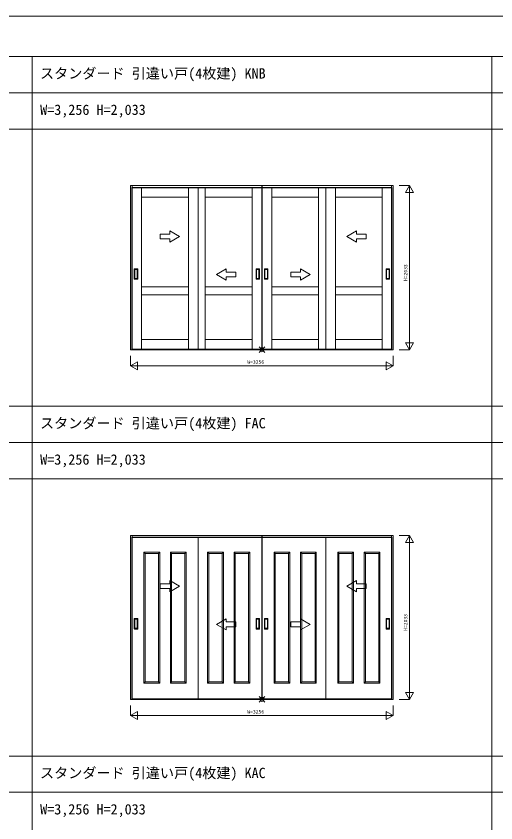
# Model space of a CAD drawing. Units: millimetres, scale not verified. Extents: x -14341 to 14341, y -10000 to 10000.
# Drawn here: x 2562 to 8510, y 1 to 10000 of the extents above; entities that cross this region are included whole.
import ezdxf
from ezdxf.enums import TextEntityAlignment as Align

# ---------------------------------------------------------------- set-up
doc = ezdxf.new("R2010")
doc.units = ezdxf.units.MM
doc.header["$LTSCALE"] = 50
doc.layers.add('0-0_0', color=7, linetype='Continuous')
for name, color, linetype, lineweight in [('0-1_YKK_F1', 7, 'Continuous', 18), ('0-2_YKK_IN', 1, 'Continuous', 18), ('0-3_YKK_A1', 4, 'Continuous', 18), ('0-4_YKK_N1', 2, 'Continuous', 18)]:
    doc.layers.add(name, color=color, linetype=linetype, lineweight=lineweight)
doc.styles.add('ＭＳ ゴシック', font='')
doc.styles.get('ＭＳ ゴシック').set_extended_font_data('MS Gothic')

msp = doc.modelspace()

# ---------------------------------------------------------------- linework, layer by layer
at = {"layer": '0-1_YKK_F1'}
for p, q in [((-14340.51, 10000), (14340.51, 10000)), ((-14340.51, 9500), (14159.49, 9500)), ((2759.49, -10000), (2759.49, 9500)), ((8459.49, -10000), (8459.49, 9500)), ((-14340.51, 9050), (14159.49, 9050)), ((-14340.51, 8600), (14159.49, 8600)), ((-14340.51, 5165), (14159.49, 5165)), ((-14340.51, 4715), (14159.49, 4715)), ((-14340.51, 4265), (14159.49, 4265)), ((-14340.51, 830), (14159.49, 830)), ((-14340.51, 380), (14159.49, 380))]:
    msp.add_line(p, q, dxfattribs=at)
at = {"layer": '0-2_YKK_IN'}
for p, q in [((5574.14, 5830.64), (5644.85, 5901.36)), ((5574.14, 5901.36), (5644.85, 5830.64)), ((5574.14, 1495.64), (5644.85, 1566.36)), ((5574.14, 1566.36), (5644.85, 1495.64))]:
    msp.add_line(p, q, dxfattribs=at)
for centre in [(5609.49, 5866), (5609.49, 1531)]:
    msp.add_circle(centre, 25, dxfattribs=at)
at = {"layer": '0-3_YKK_A1'}
for p, q in [((3981.49, 5866), (3981.49, 7899)), ((7237.49, 7899), (3981.49, 7899)), ((4001.49, 7899), (4001.49, 7869)), ((7217.49, 7899), (7217.49, 7869)), ((7237.49, 5866), (7237.49, 7899)), ((4001.49, 7875), (5607.49, 7875)), ((4001.49, 7872), (5607.49, 7872)), ((4001.49, 5870), (4001.49, 7869)), ((5611.49, 7875), (7217.49, 7875)), ((5611.49, 7872), (7217.49, 7872)), ((7217.49, 5870), (7217.49, 7869)), ((4587.99, 7269.5), (4467.99, 7338.78)), ((4467.99, 7299.5), (4467.99, 7338.78)), ((6660.99, 7269.5), (6780.99, 7338.78)), ((6780.99, 7299.5), (6780.99, 7338.78)), ((4587.99, 7269.5), (4467.99, 7200.22)), ((4467.99, 7200.22), (4467.99, 7239.5)), ((6660.99, 7269.5), (6780.99, 7200.22)), ((6780.99, 7200.22), (6780.99, 7239.5)), ((4026.99, 6740), (4026.99, 6868)), ((4067.99, 6869), (4027.99, 6869)), ((4032.99, 6750), (4032.99, 6858)), ((4033.99, 6859), (4061.99, 6859)), ((4062.99, 6858), (4062.99, 6750)), ((4068.99, 6740), (4068.99, 6868)), ((5045.99, 6796.96), (5165.99, 6866.24)), ((5165.99, 6826.96), (5165.99, 6866.24)), ((5536.49, 6740), (5536.49, 6868)), ((5537.49, 6869), (5577.49, 6869)), ((5542.49, 6858), (5542.49, 6750)), ((5571.49, 6859), (5543.49, 6859)), ((5572.49, 6750), (5572.49, 6858)), ((5578.49, 6740), (5578.49, 6868)), ((5640.49, 6740), (5640.49, 6868)), ((5681.49, 6869), (5641.49, 6869)), ((5646.49, 6750), (5646.49, 6858)), ((5647.49, 6859), (5675.49, 6859)), ((5676.49, 6858), (5676.49, 6750)), ((5682.49, 6740), (5682.49, 6868)), ((6205.99, 6796.96), (6085.99, 6866.24)), ((6085.99, 6826.96), (6085.99, 6866.24)), ((7149.99, 6740), (7149.99, 6868)), ((7150.99, 6869), (7190.99, 6869)), ((7155.99, 6858), (7155.99, 6750)), ((7184.99, 6859), (7156.99, 6859)), ((7185.99, 6750), (7185.99, 6858)), ((7191.99, 6740), (7191.99, 6868)), ((4067.99, 6739), (4027.99, 6739)), ((4061.99, 6749), (4033.99, 6749)), ((5045.99, 6796.96), (5165.99, 6727.68)), ((5165.99, 6727.68), (5165.99, 6766.96)), ((5537.49, 6739), (5577.49, 6739)), ((5543.49, 6749), (5571.49, 6749)), ((5681.49, 6739), (5641.49, 6739)), ((5675.49, 6749), (5647.49, 6749)), ((6205.99, 6796.96), (6085.99, 6727.68)), ((6085.99, 6727.68), (6085.99, 6766.96)), ((7150.99, 6739), (7190.99, 6739)), ((7156.99, 6749), (7184.99, 6749)), ((4697.99, 6644), (4117.99, 6644)), ((5487.49, 6644), (4907.49, 6644)), ((5731.49, 6644), (6311.49, 6644)), ((6520.99, 6644), (7100.99, 6644)), ((4117.99, 6544), (4697.99, 6544)), ((4907.49, 6544), (5487.49, 6544)), ((6311.49, 6544), (5731.49, 6544)), ((7100.99, 6544), (6520.99, 6544)), ((4697.99, 5994), (4117.99, 5994)), ((5487.49, 5994), (4907.49, 5994)), ((5731.49, 5994), (6311.49, 5994)), ((6520.99, 5994), (7100.99, 5994)), ((7237.49, 5866), (3981.49, 5866)), ((4001.49, 5866), (4001.49, 5870)), ((7217.49, 5870), (4001.49, 5870)), ((4117.99, 5874), (4697.99, 5874)), ((4907.49, 5874), (5487.49, 5874)), ((6311.49, 5874), (5731.49, 5874)), ((7100.99, 5874), (6520.99, 5874)), ((7217.49, 5866), (7217.49, 5870)), ((3981.49, 1531), (3981.49, 3564)), ((7237.49, 3564), (3981.49, 3564)), ((4001.49, 3564), (4001.49, 3534)), ((4001.49, 3540), (5607.49, 3540)), ((4001.49, 3537), (5607.49, 3537)), ((4001.49, 1535), (4001.49, 3534)), ((4817.99, 1539), (4817.99, 3543)), ((5607.49, 3543), (4817.99, 3543)), ((5607.49, 1539), (5607.49, 3564)), ((5611.49, 1539), (5611.49, 3564)), ((5611.49, 3543), (6400.99, 3543)), ((5611.49, 3540), (7217.49, 3540)), ((5611.49, 3537), (7217.49, 3537)), ((6400.99, 1539), (6400.99, 3543)), ((7217.49, 3564), (7217.49, 3534)), ((7217.49, 1535), (7217.49, 3534)), ((7237.49, 1531), (7237.49, 3564)), ((4145.89, 3354.5), (4342.29, 3354.5)), ((4161.89, 3338.5), (4145.89, 3354.5)), ((4161.89, 3338.5), (4326.29, 3338.5)), ((4326.29, 3338.5), (4342.29, 3354.5)), ((4326.29, 3338.5), (4326.29, 1750.5)), ((4342.29, 3354.5), (4342.29, 1734.5)), ((4473.69, 3354.5), (4670.09, 3354.5)), ((4489.69, 3338.5), (4473.69, 3354.5)), ((4489.69, 3338.5), (4654.09, 3338.5)), ((4654.09, 3338.5), (4670.09, 3354.5)), ((4654.09, 3338.5), (4654.09, 1750.5)), ((4670.09, 3354.5), (4670.09, 1734.5)), ((4935.39, 3354.5), (5131.79, 3354.5)), ((4951.39, 3338.5), (4935.39, 3354.5)), ((4951.39, 3338.5), (5115.79, 3338.5)), ((5115.79, 3338.5), (5131.79, 3354.5)), ((5115.79, 3338.5), (5115.79, 1750.5)), ((5131.79, 3354.5), (5131.79, 1734.5)), ((5263.19, 3354.5), (5459.59, 3354.5)), ((5279.19, 3338.5), (5263.19, 3354.5)), ((5279.19, 3338.5), (5443.59, 3338.5)), ((5443.59, 3338.5), (5459.59, 3354.5)), ((5443.59, 3338.5), (5443.59, 1750.5)), ((5459.59, 3354.5), (5459.59, 1734.5)), ((5759.39, 3354.5), (5759.39, 1734.5)), ((5955.79, 3354.5), (5759.39, 3354.5)), ((5775.39, 3338.5), (5759.39, 3354.5)), ((5775.39, 3338.5), (5775.39, 1750.5)), ((5939.79, 3338.5), (5775.39, 3338.5)), ((5939.79, 3338.5), (5955.79, 3354.5)), ((6087.19, 3354.5), (6087.19, 1734.5)), ((6283.59, 3354.5), (6087.19, 3354.5)), ((6103.19, 3338.5), (6087.19, 3354.5)), ((6103.19, 3338.5), (6103.19, 1750.5)), ((6267.59, 3338.5), (6103.19, 3338.5)), ((6267.59, 3338.5), (6283.59, 3354.5)), ((6548.89, 3354.5), (6548.89, 1734.5)), ((6745.29, 3354.5), (6548.89, 3354.5)), ((6564.89, 3338.5), (6548.89, 3354.5)), ((6564.89, 3338.5), (6564.89, 1750.5)), ((6729.29, 3338.5), (6564.89, 3338.5)), ((6729.29, 3338.5), (6745.29, 3354.5)), ((6876.69, 3354.5), (6876.69, 1734.5)), ((7073.09, 3354.5), (6876.69, 3354.5)), ((6892.69, 3338.5), (6876.69, 3354.5)), ((6892.69, 3338.5), (6892.69, 1750.5)), ((7057.09, 3338.5), (6892.69, 3338.5)), ((7057.09, 3338.5), (7073.09, 3354.5)), ((4587.99, 2934.5), (4467.99, 3003.78)), ((4467.99, 2964.5), (4467.99, 3003.78)), ((6660.99, 2934.5), (6780.99, 3003.78)), ((6780.99, 2964.5), (6780.99, 3003.78)), ((4587.99, 2934.5), (4467.99, 2865.22)), ((4467.99, 2865.22), (4467.99, 2904.5)), ((6660.99, 2934.5), (6780.99, 2865.22)), ((6780.99, 2865.22), (6780.99, 2904.5)), ((4026.99, 2405), (4026.99, 2533)), ((4067.99, 2534), (4027.99, 2534)), ((4032.99, 2415), (4032.99, 2523)), ((4033.99, 2524), (4061.99, 2524)), ((4062.99, 2523), (4062.99, 2415)), ((4068.99, 2405), (4068.99, 2533)), ((5045.99, 2461.96), (5165.99, 2531.24)), ((5165.99, 2491.96), (5165.99, 2531.24)), ((5536.49, 2405), (5536.49, 2533)), ((5537.49, 2534), (5577.49, 2534)), ((5542.49, 2523), (5542.49, 2415)), ((5571.49, 2524), (5543.49, 2524)), ((5572.49, 2415), (5572.49, 2523)), ((5578.49, 2405), (5578.49, 2533)), ((5640.49, 2405), (5640.49, 2533)), ((5681.49, 2534), (5641.49, 2534)), ((5646.49, 2415), (5646.49, 2523)), ((5647.49, 2524), (5675.49, 2524)), ((5676.49, 2523), (5676.49, 2415)), ((5682.49, 2405), (5682.49, 2533)), ((6205.99, 2461.96), (6085.99, 2531.24)), ((6085.99, 2491.96), (6085.99, 2531.24)), ((7149.99, 2405), (7149.99, 2533)), ((7150.99, 2534), (7190.99, 2534)), ((7155.99, 2523), (7155.99, 2415)), ((7184.99, 2524), (7156.99, 2524)), ((7185.99, 2415), (7185.99, 2523)), ((7191.99, 2405), (7191.99, 2533)), ((4067.99, 2404), (4027.99, 2404)), ((4061.99, 2414), (4033.99, 2414)), ((5045.99, 2461.96), (5165.99, 2392.68)), ((5165.99, 2392.68), (5165.99, 2431.96)), ((5537.49, 2404), (5577.49, 2404)), ((5543.49, 2414), (5571.49, 2414)), ((5681.49, 2404), (5641.49, 2404)), ((5675.49, 2414), (5647.49, 2414)), ((6205.99, 2461.96), (6085.99, 2392.68)), ((6085.99, 2392.68), (6085.99, 2431.96)), ((7150.99, 2404), (7190.99, 2404)), ((7156.99, 2414), (7184.99, 2414)), ((4161.89, 1750.5), (4145.89, 1734.5)), ((4326.29, 1750.5), (4342.29, 1734.5)), ((4489.69, 1750.5), (4473.69, 1734.5)), ((4654.09, 1750.5), (4670.09, 1734.5)), ((4951.39, 1750.5), (4935.39, 1734.5)), ((5115.79, 1750.5), (5131.79, 1734.5)), ((5279.19, 1750.5), (5263.19, 1734.5)), ((5443.59, 1750.5), (5459.59, 1734.5)), ((5775.39, 1750.5), (5759.39, 1734.5)), ((5939.79, 1750.5), (5955.79, 1734.5)), ((6103.19, 1750.5), (6087.19, 1734.5)), ((6267.59, 1750.5), (6283.59, 1734.5)), ((6564.89, 1750.5), (6548.89, 1734.5)), ((6729.29, 1750.5), (6745.29, 1734.5)), ((6892.69, 1750.5), (6876.69, 1734.5)), ((7057.09, 1750.5), (7073.09, 1734.5)), ((7237.49, 1531), (3981.49, 1531)), ((3997.99, 1539), (4817.99, 1539)), ((4001.49, 1531), (4001.49, 1535)), ((7217.49, 1535), (4001.49, 1535)), ((4817.99, 1539), (5607.49, 1539)), ((6400.99, 1539), (5611.49, 1539)), ((7220.99, 1539), (6400.99, 1539)), ((7217.49, 1531), (7217.49, 1535))]:
    msp.add_line(p, q, dxfattribs=at)
for points in [[(5487.49, 5874), (5607.49, 5874), (5607.49, 7899)], [(5731.49, 5874), (5611.49, 5874), (5611.49, 7899)], [(4817.99, 5874), (4907.49, 5874), (4907.49, 7878), (4817.99, 7878)], [(5607.49, 7878), (5487.49, 7878), (5487.49, 5874)], [(5611.49, 7878), (5731.49, 7878), (5731.49, 5874)], [(6400.99, 5874), (6311.49, 5874), (6311.49, 7878), (6400.99, 7878)], [(4467.99, 7299.5), (4347.99, 7299.5), (4347.99, 7239.5), (4467.99, 7239.5)], [(6780.99, 7299.5), (6900.99, 7299.5), (6900.99, 7239.5), (6780.99, 7239.5)], [(5165.99, 6826.96), (5285.99, 6826.96), (5285.99, 6766.96), (5165.99, 6766.96)], [(6085.99, 6826.96), (5965.99, 6826.96), (5965.99, 6766.96), (6085.99, 6766.96)], [(4817.99, 3543), (3997.99, 3543), (3997.99, 1539)], [(6400.99, 3543), (7220.99, 3543), (7220.99, 1539)], [(4342.29, 1734.5), (4145.89, 1734.5), (4145.89, 3354.5)], [(4326.29, 1750.5), (4161.89, 1750.5), (4161.89, 3338.5)], [(4670.09, 1734.5), (4473.69, 1734.5), (4473.69, 3354.5)], [(4654.09, 1750.5), (4489.69, 1750.5), (4489.69, 3338.5)], [(5131.79, 1734.5), (4935.39, 1734.5), (4935.39, 3354.5)], [(5115.79, 1750.5), (4951.39, 1750.5), (4951.39, 3338.5)], [(5459.59, 1734.5), (5263.19, 1734.5), (5263.19, 3354.5)], [(5443.59, 1750.5), (5279.19, 1750.5), (5279.19, 3338.5)], [(5759.39, 1734.5), (5955.79, 1734.5), (5955.79, 3354.5)], [(5775.39, 1750.5), (5939.79, 1750.5), (5939.79, 3338.5)], [(6087.19, 1734.5), (6283.59, 1734.5), (6283.59, 3354.5)], [(6103.19, 1750.5), (6267.59, 1750.5), (6267.59, 3338.5)], [(6548.89, 1734.5), (6745.29, 1734.5), (6745.29, 3354.5)], [(6564.89, 1750.5), (6729.29, 1750.5), (6729.29, 3338.5)], [(6876.69, 1734.5), (7073.09, 1734.5), (7073.09, 3354.5)], [(6892.69, 1750.5), (7057.09, 1750.5), (7057.09, 3338.5)], [(4467.99, 2964.5), (4347.99, 2964.5), (4347.99, 2904.5), (4467.99, 2904.5)], [(6780.99, 2964.5), (6900.99, 2964.5), (6900.99, 2904.5), (6780.99, 2904.5)], [(5165.99, 2491.96), (5285.99, 2491.96), (5285.99, 2431.96), (5165.99, 2431.96)], [(6085.99, 2491.96), (5965.99, 2491.96), (5965.99, 2431.96), (6085.99, 2431.96)]]:
    msp.add_lwpolyline(points, dxfattribs=at)
for points in [[(3997.99, 5874), (4117.99, 5874), (4117.99, 7878), (3997.99, 7878)], [(4117.99, 7758), (4697.99, 7758), (4697.99, 7878), (4117.99, 7878)], [(4697.99, 5874), (4817.99, 5874), (4817.99, 7878), (4697.99, 7878)], [(4907.49, 7758), (5487.49, 7758), (5487.49, 7878), (4907.49, 7878)], [(6311.49, 7758), (5731.49, 7758), (5731.49, 7878), (6311.49, 7878)], [(6520.99, 5874), (6400.99, 5874), (6400.99, 7878), (6520.99, 7878)], [(7100.99, 7758), (6520.99, 7758), (6520.99, 7878), (7100.99, 7878)], [(7220.99, 5874), (7100.99, 5874), (7100.99, 7878), (7220.99, 7878)]]:
    msp.add_lwpolyline(points, close=True, dxfattribs=at)
for centre, start, end in [((4027.99, 6868), 90, 180), ((4033.99, 6858), 90, 180), ((4061.99, 6858), 0, 90), ((4067.99, 6868), 0, 90), ((5537.49, 6868), 90, 180), ((5543.49, 6858), 90, 180), ((5571.49, 6858), 360, 90), ((5577.49, 6868), 0, 90), ((5641.49, 6868), 90, 180), ((5647.49, 6858), 90, 180), ((5675.49, 6858), 0, 90), ((5681.49, 6868), 0, 90), ((7150.99, 6868), 90, 180), ((7156.99, 6858), 90, 180), ((7184.99, 6858), 360, 90), ((7190.99, 6868), 0, 90), ((4027.99, 6740), 180, 270), ((4033.99, 6750), 180, 270), ((4061.99, 6750), 270, 0), ((4067.99, 6740), 270, 0), ((5537.49, 6740), 180, 270), ((5543.49, 6750), 180, 270), ((5571.49, 6750), 270, 360), ((5577.49, 6740), 270, 0), ((5641.49, 6740), 180, 270), ((5647.49, 6750), 180, 270), ((5675.49, 6750), 270, 0), ((5681.49, 6740), 270, 0), ((7150.99, 6740), 180, 270), ((7156.99, 6750), 180, 270), ((7184.99, 6750), 270, 360), ((7190.99, 6740), 270, 0), ((4027.99, 2533), 90, 180), ((4033.99, 2523), 90, 180), ((4061.99, 2523), 0, 90), ((4067.99, 2533), 0, 90), ((5537.49, 2533), 90, 180), ((5543.49, 2523), 90, 180), ((5571.49, 2523), 360, 90), ((5577.49, 2533), 0, 90), ((5641.49, 2533), 90, 180), ((5647.49, 2523), 90, 180), ((5675.49, 2523), 0, 90), ((5681.49, 2533), 0, 90), ((7150.99, 2533), 90, 180), ((7156.99, 2523), 90, 180), ((7184.99, 2523), 360, 90), ((7190.99, 2533), 0, 90), ((4027.99, 2405), 180, 270), ((4033.99, 2415), 180, 270), ((4061.99, 2415), 270, 0), ((4067.99, 2405), 270, 0), ((5537.49, 2405), 180, 270), ((5543.49, 2415), 180, 270), ((5571.49, 2415), 270, 360), ((5577.49, 2405), 270, 0), ((5641.49, 2405), 180, 270), ((5647.49, 2415), 180, 270), ((5675.49, 2415), 270, 0), ((5681.49, 2405), 270, 0), ((7150.99, 2405), 180, 270), ((7156.99, 2415), 180, 270), ((7184.99, 2415), 270, 360), ((7190.99, 2405), 270, 0)]:
    msp.add_arc(centre, 1, start, end, dxfattribs=at)
at = {"layer": '0-4_YKK_N1'}
for p, q in [((7312.49, 7899), (7437.49, 7899)), ((7437.49, 7899), (7437.49, 5866)), ((7387.49, 7812.4), (7487.49, 7812.4)), ((7387.49, 5952.6), (7487.49, 5952.6)), ((7312.49, 5866), (7437.49, 5866)), ((3981.49, 5666), (4068.09, 5716)), ((4068.09, 5716), (4068.09, 5616)), ((7150.89, 5716), (7237.49, 5666)), ((7237.49, 5791), (7237.49, 5666)), ((3981.49, 5666), (4068.09, 5616)), ((7312.49, 3564), (7437.49, 3564)), ((7437.49, 3564), (7437.49, 1531)), ((7387.49, 3477.4), (7487.49, 3477.4)), ((7387.49, 1617.6), (7487.49, 1617.6)), ((7312.49, 1531), (7437.49, 1531)), ((7237.49, 1456), (7237.49, 1331)), ((3981.49, 1331), (4068.09, 1381)), ((3981.49, 1331), (4068.09, 1281)), ((4068.09, 1381), (4068.09, 1281)), ((7150.89, 1381), (7237.49, 1331))]:
    msp.add_line(p, q, dxfattribs=at)
for points in [[(7387.49, 7812.4), (7437.49, 7899), (7487.49, 7812.4)], [(7387.49, 5952.6), (7437.49, 5866), (7487.49, 5952.6)], [(3981.49, 5791), (3981.49, 5666), (7237.49, 5666)], [(7150.89, 5716), (7150.89, 5616), (7237.49, 5666)], [(7387.49, 3477.4), (7437.49, 3564), (7487.49, 3477.4)], [(7387.49, 1617.6), (7437.49, 1531), (7487.49, 1617.6)], [(3981.49, 1456), (3981.49, 1331), (7237.49, 1331)], [(7150.89, 1381), (7150.89, 1281), (7237.49, 1331)]]:
    msp.add_lwpolyline(points, dxfattribs=at)

# ---------------------------------------------------------------- texts
at = {"layer": '0-0_0', "style": 'ＭＳ ゴシック'}
for s, p in [('スタンダード 引違い戸(4枚建) KNB', (2857.49, 9187.5)), ('W=3,256 H=2,033', (2859.49, 8737.5)), ('スタンダード 引違い戸(4枚建) FAC', (2857.49, 4852.5)), ('W=3,256 H=2,033', (2859.49, 4402.5)), ('スタンダード 引違い戸(4枚建) KAC', (2857.49, 517.5)), ('W=3,256 H=2,033', (2859.49, 67.5))]:
    msp.add_text(s, height=128.3, dxfattribs=at).set_placement(p, align=Align.BOTTOM_LEFT)
at = {"layer": '0-4_YKK_N1', "color": 7, "style": 'ＭＳ ゴシック'}
for p in [(7425.49, 6717.5), (7425.49, 2382.5)]:
    msp.add_text('H=2033', height=43.99, rotation=90, dxfattribs=at).set_placement(p, align=Align.BOTTOM_LEFT)
for p in [(5429.49, 5678), (5429.49, 1343)]:
    msp.add_text('W=3256', height=43.99, dxfattribs=at).set_placement(p, align=Align.BOTTOM_LEFT)

doc.saveas('drawing.dxf')
